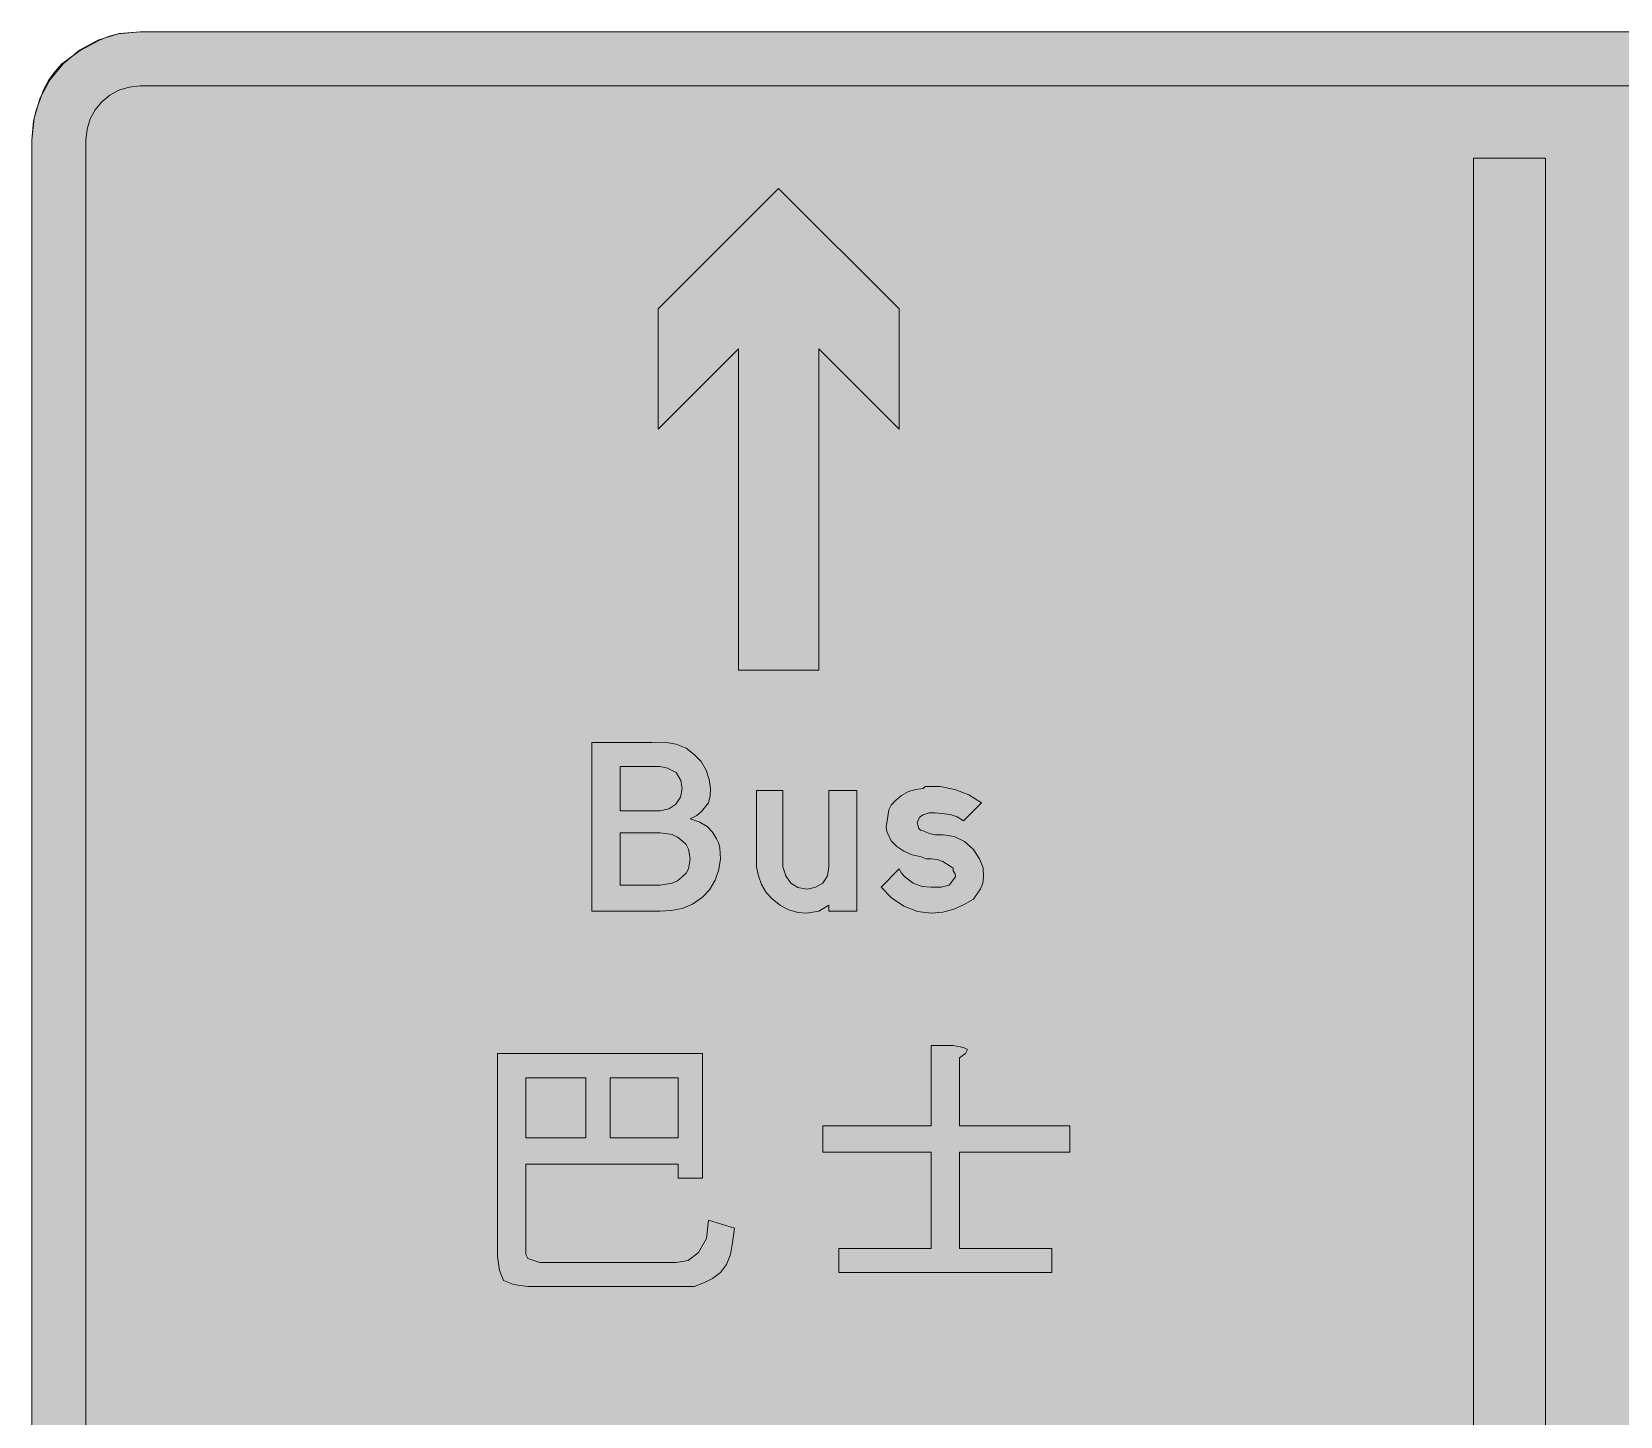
# Model space of a CAD drawing. Header units: metres. Extents: x 142 to 427, y 6 to 266.
# Drawn here: x 142.2 to 284.6, y 141.4 to 265.5 of the extents above; entities that cross this region are included whole.
import ezdxf

# ---------------------------------------------------------------- set-up
doc = ezdxf.new("R2010")
doc.units = ezdxf.units.M
for name, color, linetype, true_color in [('FILL_BLUE_0000FF', 7, 'Continuous', 0x0000ff), ('FILL_WHITE_FFFFFF', 7, 'Continuous', 0xffffff), ('STROKE_BLUE_0000FF', 7, 'Continuous', 0x0000ff)]:
    doc.layers.add(name, color=color, linetype=linetype, true_color=true_color)

msp = doc.modelspace()

# ---------------------------------------------------------------- hatches: boundary and pattern name
at = {"layer": 'FILL_BLUE_0000FF', "true_color": 0x0000ff}
h = msp.add_hatch(color=7, dxfattribs=at)
h.dxf.hatch_style = 1
h.paths.add_polyline_path([(417.6, 260.64), (418.54, 260.57), (419.45, 260.32), (420.28, 259.88), (421.02, 259.2), (421.7, 258.46), (422.15, 257.62), (422.39, 256.72), (422.46, 255.78), (422.46, 15.84), (422.39, 15), (422.15, 14.13), (421.7, 13.26), (421.02, 12.42), (420.28, 11.82), (419.45, 11.36), (418.54, 11.08), (417.6, 10.98), (151.92, 10.98), (150.95, 11.09), (150.12, 11.34), (149.18, 11.88), (148.5, 12.42), (147.83, 13.23), (147.42, 14.04), (147.11, 15.01), (147.06, 15.84), (147.06, 255.78), (147.16, 256.76), (147.44, 257.68), (147.89, 258.5), (148.48, 259.22), (149.2, 259.81), (150.02, 260.26), (150.94, 260.54), (151.92, 260.64), (417.6, 260.64)])
at = {"layer": 'FILL_WHITE_FFFFFF', "true_color": 0xffffff}
h = msp.add_hatch(color=7, dxfattribs=at)
h.dxf.hatch_style = 1
h.paths.add_polyline_path([(149.96, 6.47), (148.14, 6.97), (146.45, 7.82), (144.9, 9), (144.27, 9.71), (143.72, 10.47), (142.88, 12.15), (142.37, 13.96), (142.2, 15.84), (142.2, 255.78), (142.36, 257.51), (142.58, 258.44), (142.92, 259.38), (143.25, 260.29), (143.71, 261.13), (144.26, 261.91), (144.9, 262.62), (146.54, 263.83), (148.32, 264.78), (149.16, 265.12), (150.05, 265.34), (151.92, 265.5), (417.6, 265.5), (419.4, 265.34), (420.28, 265.12), (421.2, 264.78), (422.96, 263.83), (424.44, 262.62), (425.18, 261.91), (425.79, 261.13), (426.26, 260.29), (426.6, 259.38), (426.94, 258.44), (427.16, 257.51), (427.32, 255.78), (427.32, 15.84), (427.16, 14.13), (426.94, 13.26), (426.6, 12.42), (426.26, 11.51), (425.79, 10.64), (425.18, 9.81), (424.44, 9), (422.96, 7.78), (421.2, 6.84), (419.4, 6.43), (417.6, 6.3), (151.92, 6.3), (149.96, 6.47)])
h = msp.add_hatch(color=7, dxfattribs=at)
h.dxf.hatch_style = 1
h.paths.add_polyline_path([(277.92, 254.16), (277.92, 17.64), (271.44, 17.64), (271.44, 254.16), (277.92, 254.16)])
h = msp.add_hatch(color=7, dxfattribs=at)
h.dxf.hatch_style = 1
h.paths.add_polyline_path([(212.76, 208.26), (205.56, 208.26), (205.56, 237.06), (198.36, 229.86), (198.36, 240.66), (209.16, 251.46), (219.96, 240.66), (219.96, 229.86), (212.76, 237.06), (212.76, 208.26)])
h = msp.add_hatch(color=7, dxfattribs=at)
h.dxf.hatch_style = 1
h.paths.add_polyline_path([(203.24, 193.75), (203.58, 193.14), (203.79, 192.73), (203.9, 192.31), (203.94, 191.34), (203.81, 190.38), (203.47, 189.43), (202.95, 188.58), (202.32, 187.92), (201.45, 187.27), (200.5, 186.88), (199.51, 186.7), (198.54, 186.66), (192.42, 186.66), (192.42, 201.78), (197.82, 201.78), (198.97, 201.81), (199.98, 201.64), (200.86, 201.27), (201.6, 200.7), (202.2, 200.07), (202.66, 199.3), (202.94, 198.47), (203.04, 197.64), (203.02, 197.01), (202.86, 196.38), (202.25, 195.59), (201.82, 195.24), (201.24, 194.94), (202.09, 194.63), (202.75, 194.24), (203.24, 193.75)])
h.paths.add_polyline_path([(199.94, 196.24), (200.36, 196.87), (200.52, 197.64), (200.39, 198.36), (199.98, 199.08), (199.19, 199.48), (198.54, 199.62), (194.94, 199.62), (194.94, 195.66), (198.54, 195.66), (199.31, 195.82), (199.94, 196.24)], flags=16)
h.paths.add_polyline_path([(200.08, 189.38), (200.52, 189.72), (200.86, 190.05), (201.08, 190.46), (201.24, 191.34), (201.08, 192.22), (200.86, 192.63), (200.52, 192.96), (200.08, 193.3), (199.6, 193.52), (198.54, 193.68), (194.94, 193.68), (194.94, 189), (198.54, 189), (199.6, 189.16), (200.08, 189.38)], flags=16)
h = msp.add_hatch(color=7, dxfattribs=at)
h.dxf.hatch_style = 1
h.paths.add_polyline_path([(210.87, 186.55), (210.08, 186.77), (209.33, 187.16), (208.62, 187.74), (208.04, 188.34), (207.63, 189.04), (207.35, 189.82), (207.18, 190.62), (207.18, 197.46), (209.52, 197.46), (209.52, 190.62), (209.81, 189.83), (210.24, 189.18), (210.89, 188.77), (211.68, 188.64), (212.4, 188.77), (213.12, 189.18), (213.53, 189.83), (213.66, 190.62), (213.66, 197.46), (216.18, 197.46), (216.18, 186.66), (213.66, 186.66), (213.66, 187.2), (212.76, 186.66), (211.68, 186.48), (210.87, 186.55)])
h = msp.add_hatch(color=7, dxfattribs=at)
h.dxf.hatch_style = 1
h.paths.add_polyline_path([(222.66, 193.61), (223.2, 193.5), (223.56, 193.5), (223.92, 193.5), (224.88, 193.34), (225.81, 192.89), (226.6, 192.21), (227.16, 191.34), (227.48, 190.53), (227.52, 189.72), (227.46, 189.18), (227.27, 188.66), (226.62, 187.74), (225.78, 187.24), (224.87, 186.84), (223.89, 186.58), (222.84, 186.48), (221.61, 186.64), (220.39, 187.11), (219.27, 187.85), (218.34, 188.82), (219.96, 190.44), (220.16, 190.07), (220.46, 189.74), (221.22, 189.18), (222.03, 188.86), (222.84, 188.82), (223.74, 188.82), (224.46, 189), (225, 189.72), (224.98, 189.99), (224.82, 190.26), (224.8, 190.51), (224.64, 190.62), (223.88, 191.11), (223.37, 191.28), (222.84, 191.34), (222.39, 191.36), (221.94, 191.52), (221.14, 191.72), (220.39, 192.04), (219.74, 192.46), (219.24, 192.96), (218.86, 193.79), (218.81, 194.25), (218.88, 194.76), (219.04, 195.73), (219.26, 196.15), (219.6, 196.56), (220.17, 197.03), (220.79, 197.37), (221.45, 197.57), (222.12, 197.64), (222.3, 197.82), (223.64, 197.82), (224.96, 197.57), (226.2, 197.09), (227.34, 196.38), (225.72, 194.76), (225.15, 195.1), (224.53, 195.32), (223.2, 195.48), (222.66, 195.46), (222.12, 195.3), (221.78, 195.07), (221.58, 194.58), (221.72, 194.08), (221.88, 193.92), (222.12, 193.86), (222.66, 193.61)])
h = msp.add_hatch(color=7, dxfattribs=at)
h.dxf.hatch_style = 1
h.paths.add_polyline_path([(200.16, 162.72), (200.16, 163.98), (186.48, 163.98), (186.48, 155.88), (186.66, 155.52), (187.2, 155.34), (187.74, 155.16), (199.98, 155.16), (201.06, 155.34), (201.96, 156.06), (202.68, 157.32), (202.86, 158.94), (205.2, 158.22), (205.02, 156.96), (204.84, 155.88), (204.48, 154.98), (203.94, 154.26), (203.22, 153.72), (202.5, 153.36), (201.6, 153), (186.66, 153), (185.4, 153.18), (184.5, 153.54), (184.14, 154.44), (183.96, 155.7), (183.96, 173.88), (202.32, 173.88), (202.32, 162.72), (200.16, 162.72)])
h.paths.add_polyline_path([(186.48, 171.72), (186.48, 166.32), (191.88, 166.32), (191.88, 171.72), (186.48, 171.72)], flags=16)
h.paths.add_polyline_path([(200.16, 171.72), (194.04, 171.72), (194.04, 166.32), (200.16, 166.32), (200.16, 171.72)], flags=16)
h = msp.add_hatch(color=7, dxfattribs=at)
h.dxf.hatch_style = 1
h.paths.add_polyline_path([(225.72, 174.42), (226.08, 174.24), (225.9, 173.88), (225.36, 173.52), (225.36, 167.4), (235.26, 167.4), (235.26, 165.06), (225.36, 165.06), (225.36, 156.42), (233.64, 156.42), (233.64, 154.26), (214.56, 154.26), (214.56, 156.42), (222.84, 156.42), (222.84, 165.06), (213.12, 165.06), (213.12, 167.4), (222.84, 167.4), (222.84, 174.6), (224.82, 174.6), (225.72, 174.42)])

# ---------------------------------------------------------------- linework, layer by layer
at = {"layer": 'FILL_BLUE_0000FF', "lineweight": 0, "true_color": 0x0000ff}
msp.add_lwpolyline([(417.6, 10.98), (151.92, 10.98), (150.95, 11.09), (150.12, 11.34), (149.18, 11.88), (148.5, 12.42), (147.83, 13.23), (147.42, 14.04), (147.11, 15.01), (147.06, 15.84), (147.06, 255.78), (147.16, 256.76), (147.44, 257.68), (147.89, 258.5), (148.48, 259.22), (149.2, 259.81), (150.02, 260.26), (150.94, 260.54), (151.92, 260.64), (417.6, 260.64)], dxfattribs=at)
at = {"layer": 'FILL_WHITE_FFFFFF', "lineweight": 0, "true_color": 0xffffff}
msp.add_lwpolyline([(142.2, 15.84), (142.2, 255.78), (142.36, 257.51), (142.58, 258.44), (142.92, 259.38), (143.25, 260.29), (143.71, 261.13), (144.26, 261.91), (144.9, 262.62), (146.54, 263.83), (148.32, 264.78), (149.16, 265.12), (150.05, 265.34), (151.92, 265.5), (417.6, 265.5)], dxfattribs=at)
for points in [[(277.92, 254.16), (277.92, 17.64), (271.44, 17.64), (271.44, 254.16)], [(212.76, 208.26), (205.56, 208.26), (205.56, 237.06), (198.36, 229.86), (198.36, 240.66), (209.16, 251.46), (219.96, 240.66), (219.96, 229.86), (212.76, 237.06)], [(203.24, 193.75), (203.58, 193.14), (203.79, 192.73), (203.9, 192.31), (203.94, 191.34), (203.81, 190.38), (203.47, 189.43), (202.95, 188.58), (202.32, 187.92), (201.45, 187.27), (200.5, 186.88), (199.51, 186.7), (198.54, 186.66), (192.42, 186.66), (192.42, 201.78), (197.82, 201.78), (198.97, 201.81), (199.98, 201.64), (200.86, 201.27), (201.6, 200.7), (202.2, 200.07), (202.66, 199.3), (202.94, 198.47), (203.04, 197.64), (203.02, 197.01), (202.86, 196.38), (202.25, 195.59), (201.82, 195.24), (201.24, 194.94), (202.09, 194.63), (202.75, 194.24)], [(199.94, 196.24), (200.36, 196.87), (200.52, 197.64), (200.39, 198.36), (199.98, 199.08), (199.19, 199.48), (198.54, 199.62), (194.94, 199.62), (194.94, 195.66), (198.54, 195.66), (199.31, 195.82)], [(210.87, 186.55), (210.08, 186.77), (209.33, 187.16), (208.62, 187.74), (208.04, 188.34), (207.63, 189.04), (207.35, 189.82), (207.18, 190.62), (207.18, 197.46), (209.52, 197.46), (209.52, 190.62), (209.81, 189.83), (210.24, 189.18), (210.89, 188.77), (211.68, 188.64), (212.4, 188.77), (213.12, 189.18), (213.53, 189.83), (213.66, 190.62), (213.66, 197.46), (216.18, 197.46), (216.18, 186.66), (213.66, 186.66), (213.66, 187.2), (212.76, 186.66), (211.68, 186.48)], [(222.66, 193.61), (223.2, 193.5), (223.56, 193.5), (223.92, 193.5), (224.88, 193.34), (225.81, 192.89), (226.6, 192.21), (227.16, 191.34), (227.48, 190.53), (227.52, 189.72), (227.46, 189.18), (227.27, 188.66), (226.62, 187.74), (225.78, 187.24), (224.87, 186.84), (223.89, 186.58), (222.84, 186.48), (221.61, 186.64), (220.39, 187.11), (219.27, 187.85), (218.34, 188.82), (219.96, 190.44), (220.16, 190.07), (220.46, 189.74), (221.22, 189.18), (222.03, 188.86), (222.84, 188.82), (223.74, 188.82), (224.46, 189), (225, 189.72), (224.98, 189.99), (224.82, 190.26), (224.8, 190.51), (224.64, 190.62), (223.88, 191.11), (223.37, 191.28), (222.84, 191.34), (222.39, 191.36), (221.94, 191.52), (221.14, 191.72), (220.39, 192.04), (219.74, 192.46), (219.24, 192.96), (218.86, 193.79), (218.81, 194.25), (218.88, 194.76), (219.04, 195.73), (219.26, 196.15), (219.6, 196.56), (220.17, 197.03), (220.79, 197.37), (221.45, 197.57), (222.12, 197.64), (222.3, 197.82), (223.64, 197.82), (224.96, 197.57), (226.2, 197.09), (227.34, 196.38), (225.72, 194.76), (225.15, 195.1), (224.53, 195.32), (223.2, 195.48), (222.66, 195.46), (222.12, 195.3), (221.78, 195.07), (221.58, 194.58), (221.72, 194.08), (221.88, 193.92), (222.12, 193.86)], [(200.08, 189.38), (200.52, 189.72), (200.86, 190.05), (201.08, 190.46), (201.24, 191.34), (201.08, 192.22), (200.86, 192.63), (200.52, 192.96), (200.08, 193.3), (199.6, 193.52), (198.54, 193.68), (194.94, 193.68), (194.94, 189), (198.54, 189), (199.6, 189.16)], [(200.16, 162.72), (200.16, 163.98), (186.48, 163.98), (186.48, 155.88), (186.66, 155.52), (187.2, 155.34), (187.74, 155.16), (199.98, 155.16), (201.06, 155.34), (201.96, 156.06), (202.68, 157.32), (202.86, 158.94), (205.2, 158.22), (205.02, 156.96), (204.84, 155.88), (204.48, 154.98), (203.94, 154.26), (203.22, 153.72), (202.5, 153.36), (201.6, 153), (186.66, 153), (185.4, 153.18), (184.5, 153.54), (184.14, 154.44), (183.96, 155.7), (183.96, 173.88), (202.32, 173.88), (202.32, 162.72)], [(225.72, 174.42), (226.08, 174.24), (225.9, 173.88), (225.36, 173.52), (225.36, 167.4), (235.26, 167.4), (235.26, 165.06), (225.36, 165.06), (225.36, 156.42), (233.64, 156.42), (233.64, 154.26), (214.56, 154.26), (214.56, 156.42), (222.84, 156.42), (222.84, 165.06), (213.12, 165.06), (213.12, 167.4), (222.84, 167.4), (222.84, 174.6), (224.82, 174.6)], [(186.48, 171.72), (186.48, 166.32), (191.88, 166.32), (191.88, 171.72)], [(200.16, 171.72), (194.04, 171.72), (194.04, 166.32), (200.16, 166.32)]]:
    msp.add_lwpolyline(points, close=True, dxfattribs=at)
at = {"layer": 'STROKE_BLUE_0000FF', "lineweight": 0, "true_color": 0x0000ff}
for points in [[(151.92, 265.5), (149.95, 265.3), (148.12, 264.74), (146.47, 263.85), (145.04, 262.66), (143.85, 261.23), (142.96, 259.58), (142.4, 257.75), (142.2, 255.78)], [(417.6, 265.5), (151.92, 265.5)], [(142.2, 255.78), (142.2, 15.84)]]:
    msp.add_lwpolyline(points, dxfattribs=at)

doc.saveas('drawing.dxf')
